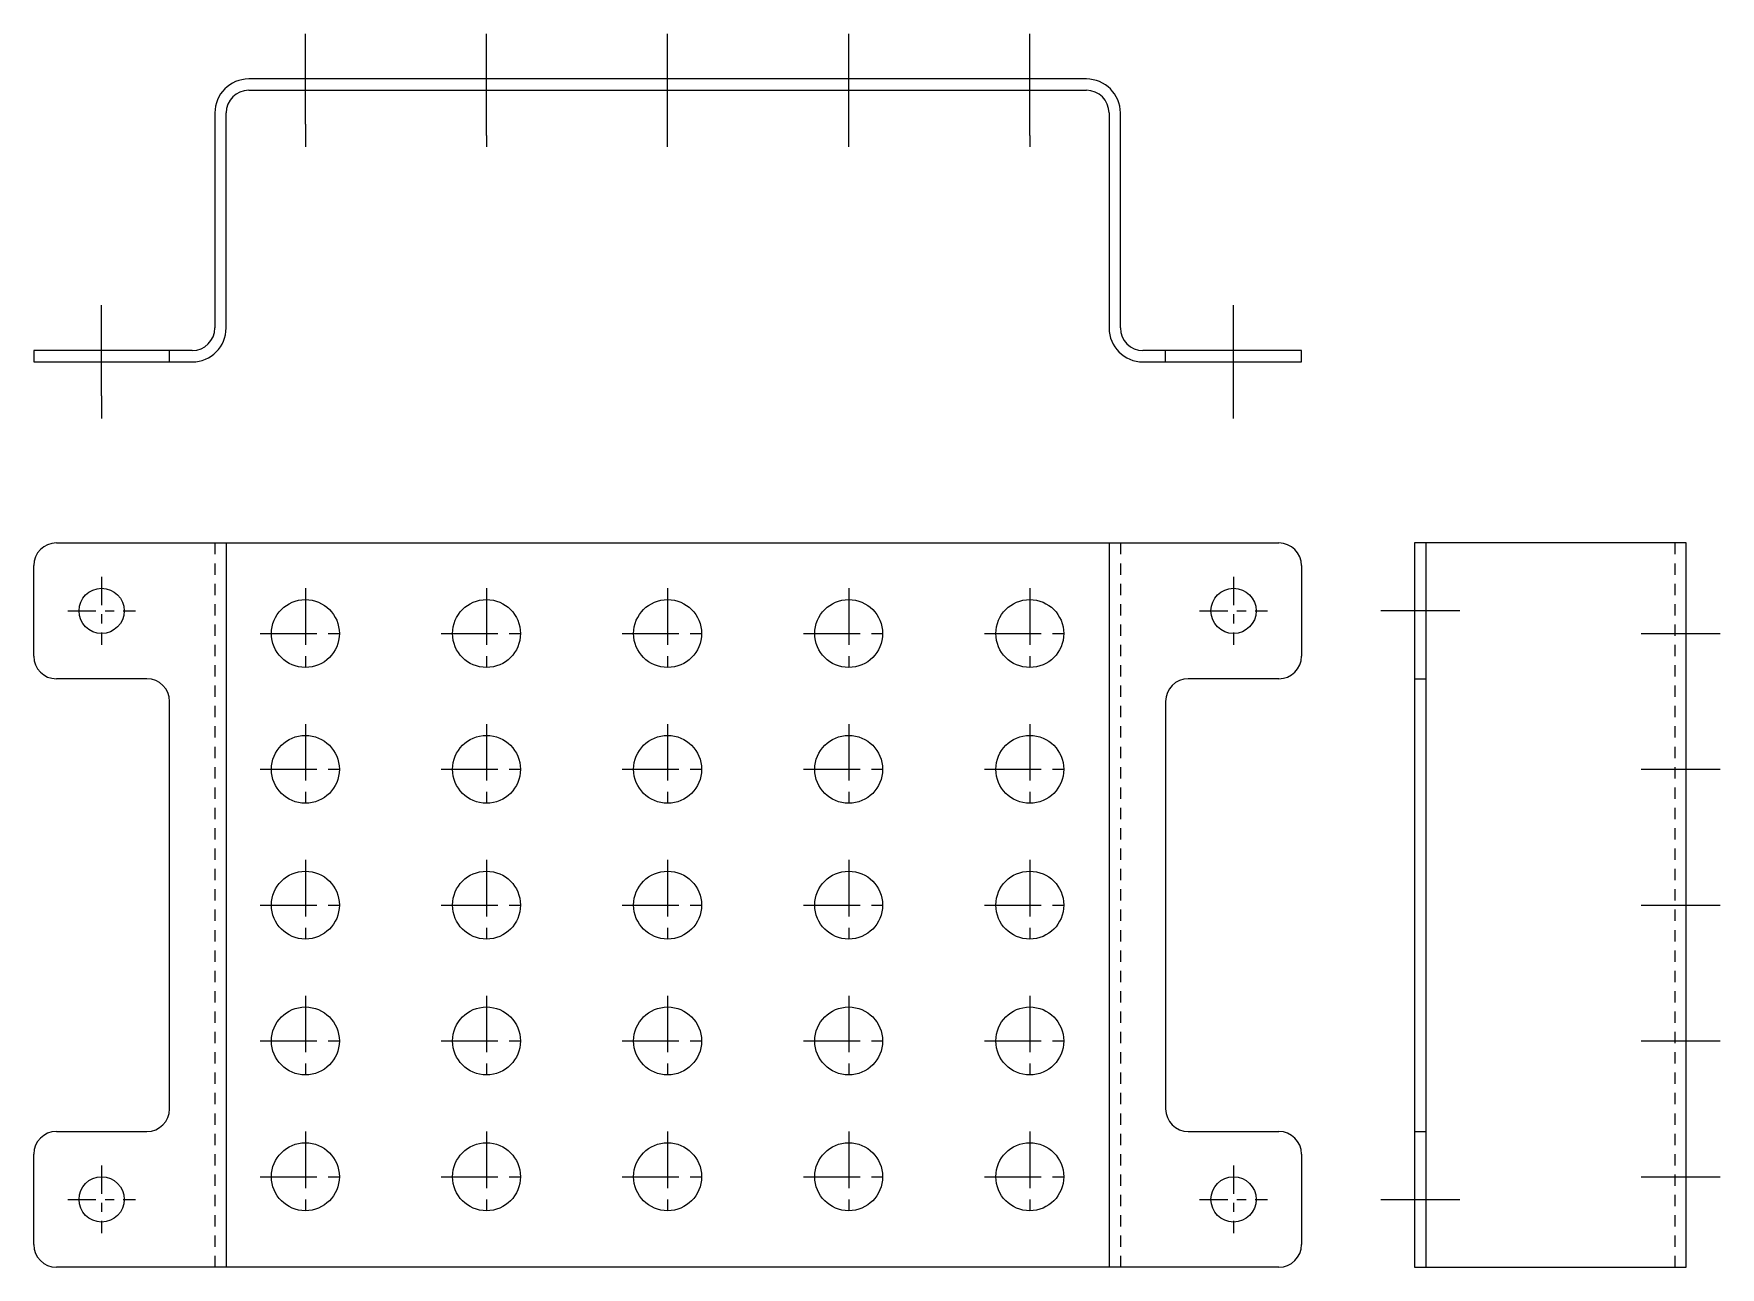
# Model space of a CAD drawing. Header units: inches. Extents: x 1 to 19.6, y 1 to 14.6.
import ezdxf

# ---------------------------------------------------------------- set-up
doc = ezdxf.new("R2010")
doc.units = ezdxf.units.IN
doc.header["$LTSCALE"] = 0.5
doc.header["$MEASUREMENT"] = 0
doc.linetypes.add('CENTER', pattern=[2, 1.25, -0.25, 0.25, -0.25])
doc.linetypes.add('HIDDEN', pattern=[0.375, 0.25, -0.125])
doc.layers.add('center', color=4, linetype='CENTER')
doc.layers.add('hidden', color=2, linetype='HIDDEN')

# ---------------------------------------------------------------- blocks, each defined once
blk = doc.blocks.new('*U2')
blk.add_circle((0, 0), 0.375)
at = {"layer": 'center'}
for p, q in [((0, 0.5), (0, -0.5)), ((-0.5, 0), (0.5, 0))]:
    blk.add_line(p, q, dxfattribs=at)
blk = doc.blocks.new('*U3')
at = {"color": 0, "linetype": 'ByBlock', "lineweight": -2, "transparency": 16777216}
for p in [(0, 6), (2, 6), (4, 6), (6, 6), (8, 6), (0, 4.5), (2, 4.5), (4, 4.5), (6, 4.5), (8, 4.5), (0, 3), (2, 3), (4, 3), (6, 3), (8, 3), (0, 1.5), (2, 1.5), (4, 1.5), (6, 1.5), (8, 1.5), (0, 0), (2, 0), (4, 0), (6, 0), (8, 0)]:
    blk.add_blockref('*U2', p, dxfattribs=at)

msp = doc.modelspace()

# ---------------------------------------------------------------- linework, layer by layer
for p, q in [((4, 14.375), (4, 14.625)), ((6, 14.375), (6, 14.625)), ((8, 14.5), (8, 14.625)), ((10, 13.375), (10, 14.625)), ((12, 14.5), (12, 14.625)), ((4, 13.625), (4, 14.375)), ((6, 13.5), (6, 14.375)), ((8, 13.375), (8, 14.5)), ((12, 13.5), (12, 14.5)), ((12.625, 14.125), (3.375, 14.125)), ((3.375, 14), (12.625, 14)), ((3, 13.75), (3, 11.375)), ((3.125, 11.375), (3.125, 13.75)), ((4, 13.625), (4, 13.375)), ((12.875, 13.75), (12.875, 11.375)), ((13, 11.375), (13, 13.75)), ((6, 13.5), (6, 13.375)), ((12, 13.5), (12, 13.375)), ((1.75, 11.375), (1.75, 11.625)), ((14.25, 10.375), (14.25, 11.625)), ((1.75, 10.625), (1.75, 11.375)), ((2.75, 11.125), (1, 11.125)), ((1, 11.125), (1, 11)), ((1, 11), (2.75, 11)), ((2.5, 11), (2.5, 11.125)), ((15, 11.125), (13.25, 11.125)), ((13.25, 11), (15, 11)), ((13.5, 11), (13.5, 11.125)), ((15, 11), (15, 11.125)), ((1.75, 10.625), (1.75, 10.375)), ((1.25, 9), (2.5, 9)), ((2.5, 9), (13.5, 9)), ((3.125, 9), (3.125, 1)), ((12.875, 9), (12.875, 1)), ((13.5, 9), (14.75, 9)), ((16.25, 9), (16.25, 1)), ((19.25, 9), (16.25, 9)), ((16.375, 9), (16.375, 1)), ((19.25, 1), (19.25, 9)), ((1, 7.75), (1, 8.75)), ((15, 8.75), (15, 7.75)), ((16.75, 8.25), (15.875, 8.25)), ((18.75, 8), (19.625, 8)), ((2.25, 7.5), (1.25, 7.5)), ((14.75, 7.5), (13.75, 7.5)), ((16.25, 7.5), (16.375, 7.5)), ((2.5, 2.75), (2.5, 7.25)), ((13.5, 7.25), (13.5, 2.75)), ((18.75, 6.5), (19.625, 6.5)), ((18.75, 5), (19.625, 5)), ((18.75, 3.5), (19.625, 3.5)), ((1.25, 2.5), (2.25, 2.5)), ((13.75, 2.5), (14.75, 2.5)), ((16.25, 2.5), (16.375, 2.5)), ((1, 1.25), (1, 2.25)), ((15, 2.25), (15, 1.25)), ((18.75, 2), (19.625, 2)), ((15.875, 1.75), (16.75, 1.75)), ((14.75, 1), (1.25, 1)), ((16.25, 1), (19.25, 1))]:
    msp.add_line(p, q)
for centre in [(1.75, 8.25), (14.25, 8.25), (1.75, 1.75), (14.25, 1.75)]:
    msp.add_circle(centre, 0.25)
for centre, radius, start, end in [((3.375, 13.75), 0.375, 90, 180), ((3.375, 13.75), 0.25, 90, 180), ((12.625, 13.75), 0.375, 0, 90), ((12.625, 13.75), 0.25, 0, 90), ((2.75, 11.375), 0.25, 270, 0), ((2.75, 11.375), 0.375, 270, 0), ((13.25, 11.375), 0.375, 180, 270), ((13.25, 11.375), 0.25, 180, 270), ((1.25, 8.75), 0.25, 90, 180), ((14.75, 8.75), 0.25, 0, 90), ((1.25, 7.75), 0.25, 180, 270), ((14.75, 7.75), 0.25, 270, 0), ((2.25, 7.25), 0.25, 0, 90), ((13.75, 7.25), 0.25, 90, 180), ((2.25, 2.75), 0.25, 270, 0), ((13.75, 2.75), 0.25, 180, 270), ((1.25, 2.25), 0.25, 90, 180), ((14.75, 2.25), 0.25, 0, 90), ((1.25, 1.25), 0.25, 180, 270), ((14.75, 1.25), 0.25, 270, 0)]:
    msp.add_arc(centre, radius, start, end)
at = {"layer": 'center', "ltscale": 0.5}
for p, q in [((1.75, 8.625), (1.75, 7.875)), ((14.25, 8.625), (14.25, 7.875)), ((1.375, 8.25), (2.125, 8.25)), ((13.875, 8.25), (14.625, 8.25)), ((1.75, 2.125), (1.75, 1.375)), ((14.25, 2.125), (14.25, 1.375)), ((1.375, 1.75), (2.125, 1.75)), ((13.875, 1.75), (14.625, 1.75))]:
    msp.add_line(p, q, dxfattribs=at)
at = {"layer": 'hidden'}
for p, q in [((3, 9), (3, 1)), ((13, 9), (13, 1)), ((19.125, 9), (19.125, 1))]:
    msp.add_line(p, q, dxfattribs=at)

# ---------------------------------------------------------------- block references
msp.add_blockref('*U3', (4, 2))

doc.saveas('drawing.dxf')
